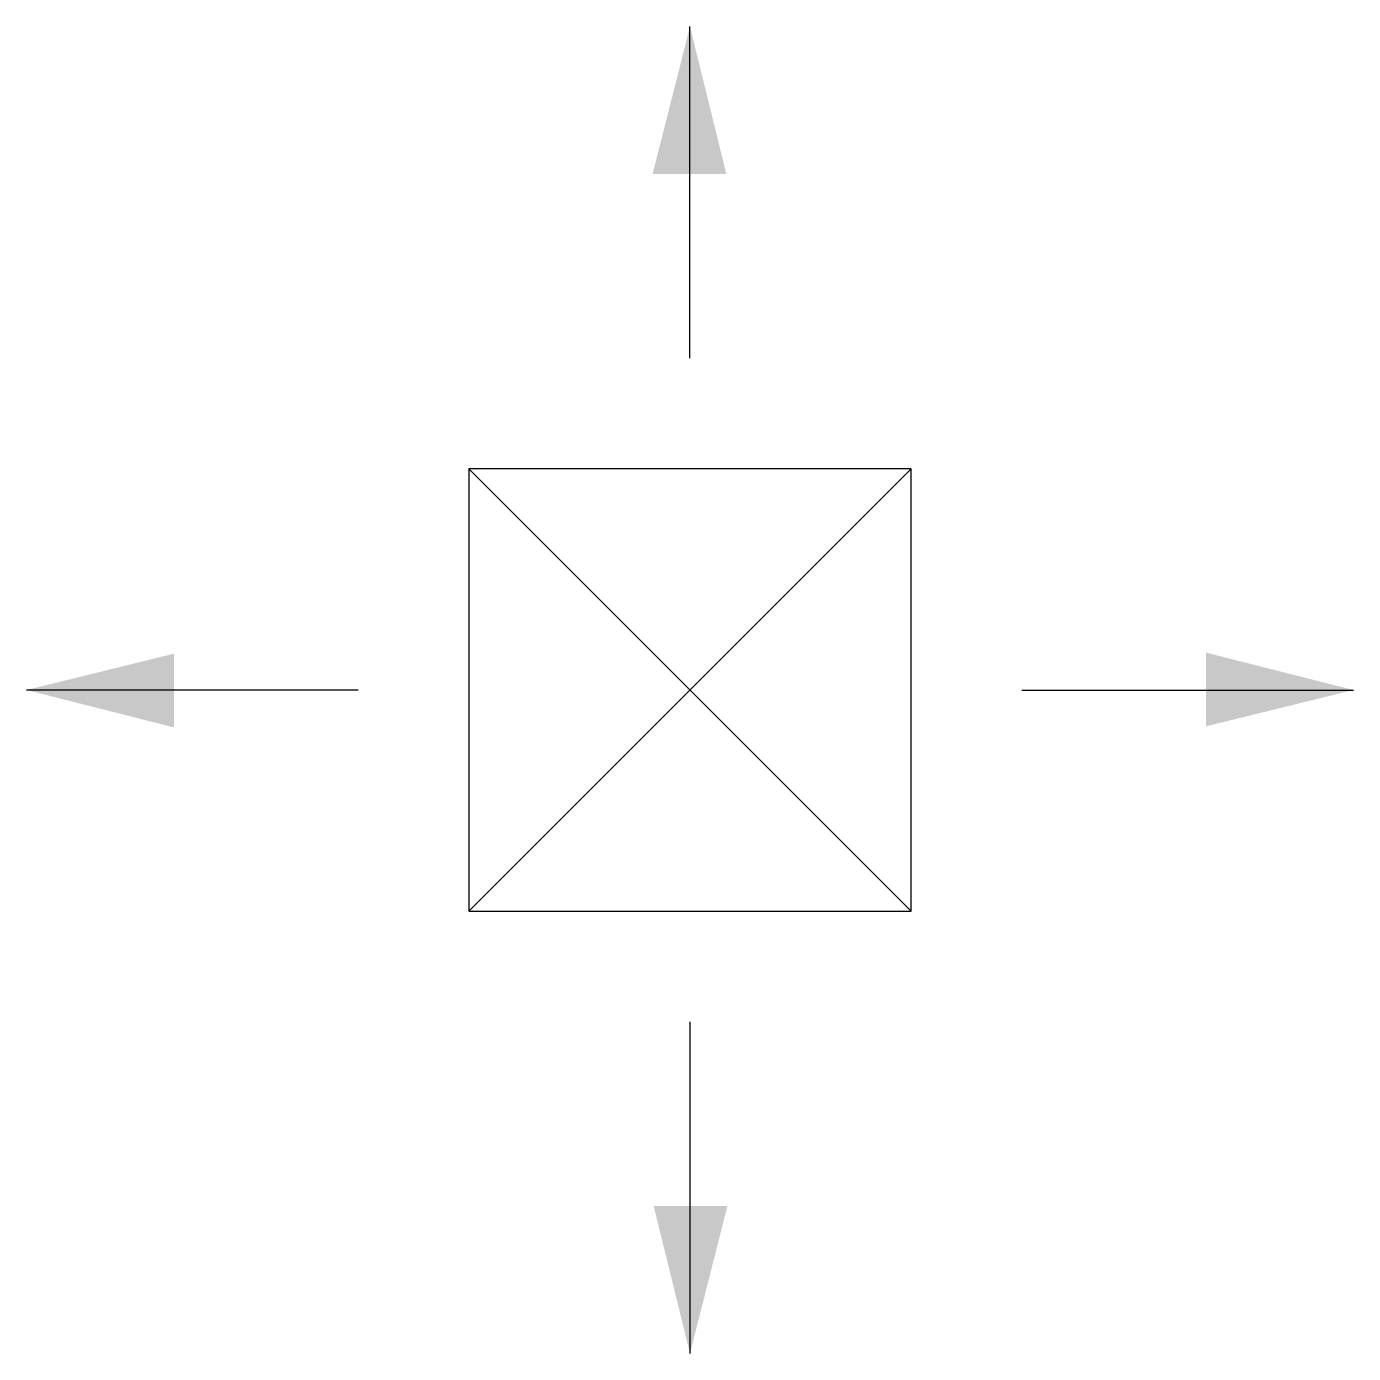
# Model space of a CAD drawing. Header units: millimetres. Extents: x -10115.311 to -10114.591, y 50.912 to 51.632.
import ezdxf

# ---------------------------------------------------------------- set-up
doc = ezdxf.new("R2010")
doc.units = ezdxf.units.MM
doc.header["$LTSCALE"] = 10
doc.layers.add('Tub_componentes', color=2, linetype='Continuous')

msp = doc.modelspace()

# ---------------------------------------------------------------- linework, layer by layer
at = {"layer": 'Tub_componentes', "color": 1}
for p, q in [((-10114.95078, 51.45165), (-10114.95078, 51.63165)), ((-10115.13078, 51.27165), (-10115.31078, 51.27165)), ((-10114.77078, 51.27165), (-10114.59078, 51.27165)), ((-10114.95078, 51.09165), (-10114.95078, 50.91165))]:
    msp.add_line(p, q, dxfattribs=at)
at = {"layer": 'Tub_componentes'}
for p, q in [((-10114.83078, 51.39165), (-10115.07078, 51.15165)), ((-10115.07078, 51.39165), (-10114.83078, 51.15165))]:
    msp.add_line(p, q, dxfattribs=at)
msp.add_lwpolyline([(-10115.07078, 51.39165), (-10115.07078, 51.15165), (-10114.83078, 51.15165), (-10114.83078, 51.39165)], close=True, dxfattribs=at)
at = {"layer": 'Tub_componentes', "color": 1}
for points in [[(-10114.97105, 51.55172), (-10114.93105, 51.55159), (-10114.95078, 51.63165)], [(-10115.23085, 51.25138), (-10115.23071, 51.29138), (-10115.31078, 51.27165)], [(-10114.67071, 51.29193), (-10114.67085, 51.25193), (-10114.59078, 51.27165)], [(-10114.9305, 50.99159), (-10114.9705, 50.99172), (-10114.95078, 50.91165)]]:
    msp.add_solid(points, dxfattribs=at)

doc.saveas('drawing.dxf')
